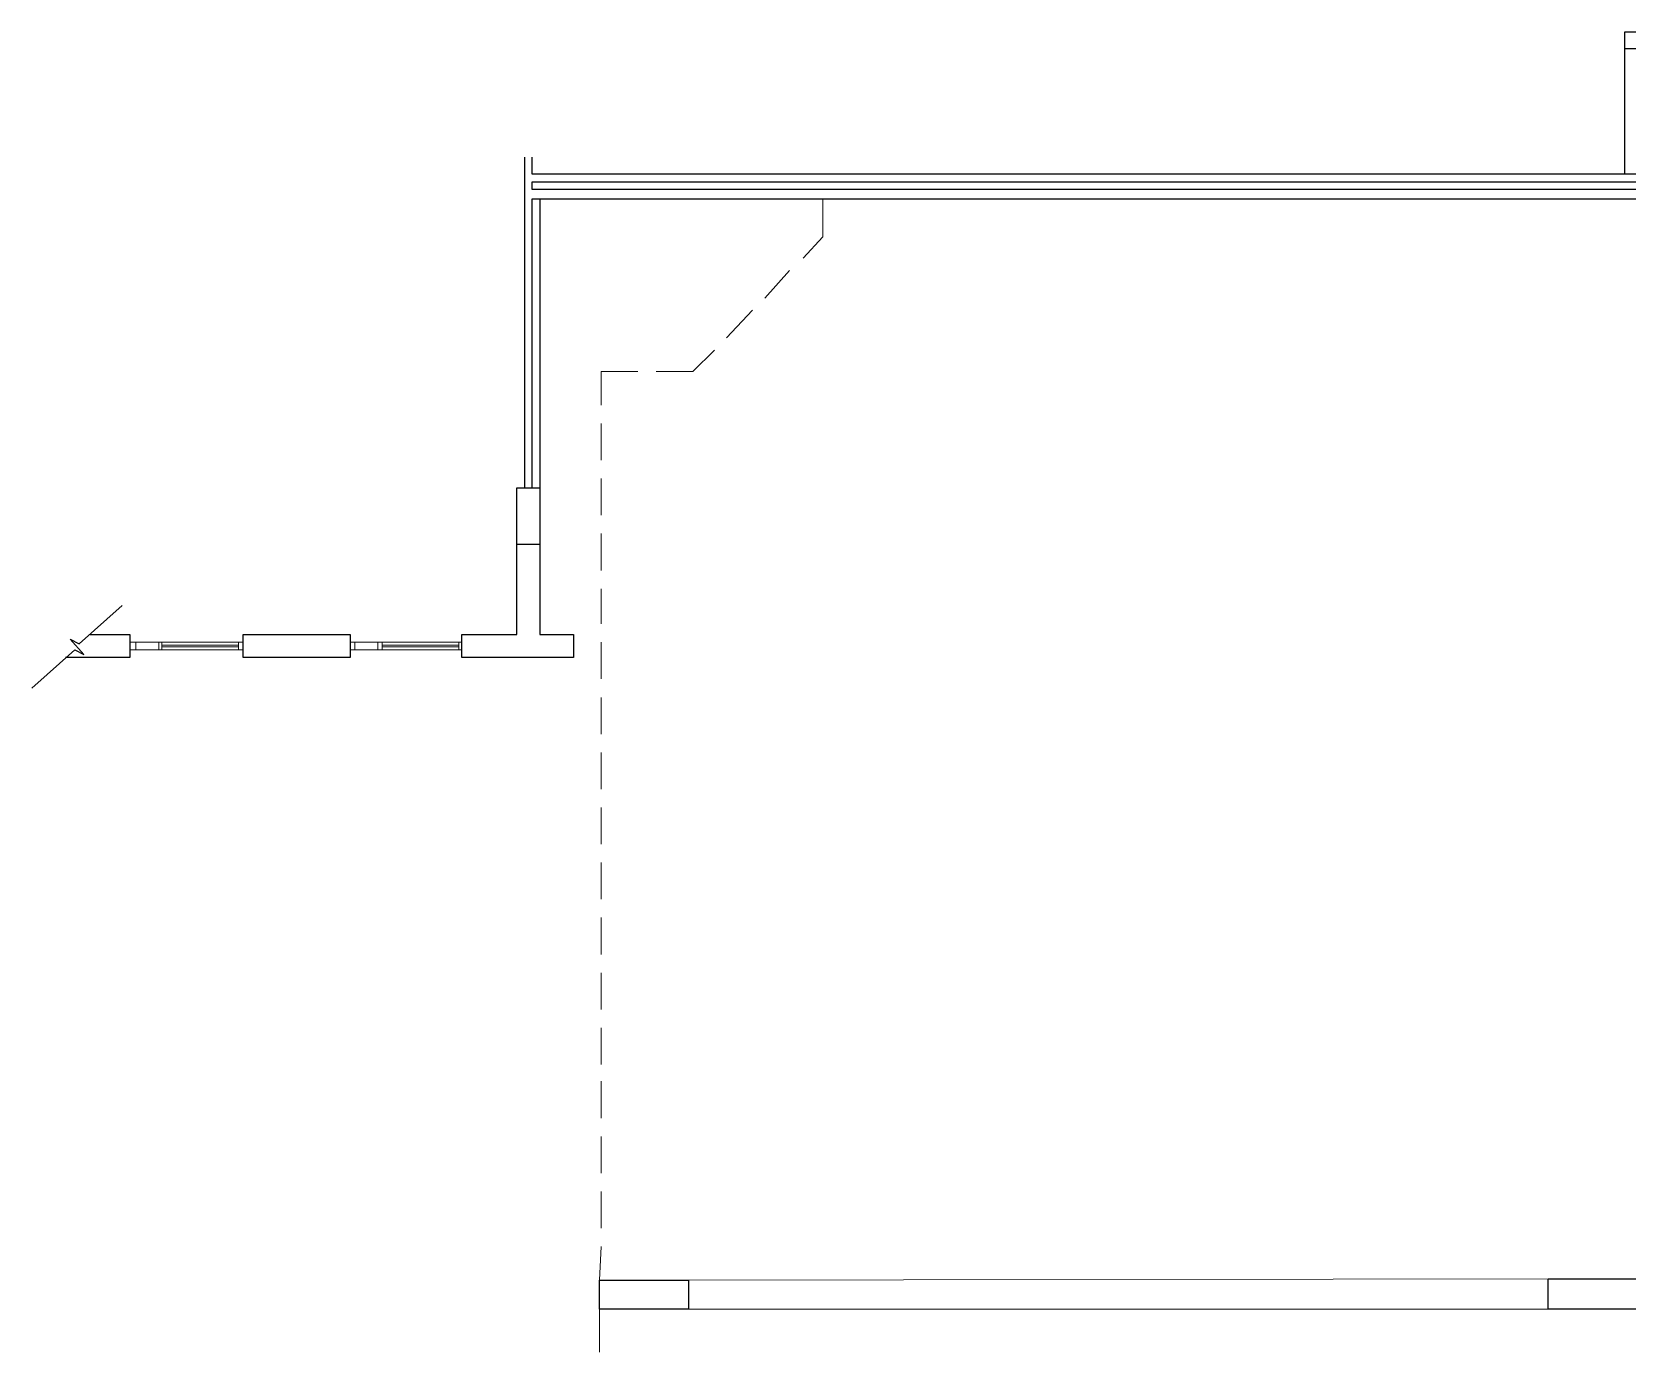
# Model space of a CAD drawing. Header units: millimetres. Extents: x 0 to 90.7, y 0 to 64.4.
# Drawn here: x 29.24 to 51.31, y 46.17 to 64.43 of the extents above; entities that cross this region are included whole.
import ezdxf

# ---------------------------------------------------------------- set-up
doc = ezdxf.new("R2010")
doc.units = ezdxf.units.MM
for name, color, linetype in [('PDF_014404$BL', 7, 'Continuous'), ('PDF_014404$BL-ABOVE', 7, 'Continuous'), ('PDF_014404$WA-COL', 7, 'Continuous'), ('PDF_014404$WA-EXT', 7, 'Continuous'), ('PDF_014404$WN', 7, 'Continuous')]:
    doc.layers.add(name, color=color, linetype=linetype)

msp = doc.modelspace()

# ---------------------------------------------------------------- linework, layer by layer
at = {"layer": 'PDF_014404$BL', "lineweight": 9}
for points in [[(30.594, 55.989), (30.996, 55.989), (30.996, 55.883), (30.594, 55.883)], [(33.642, 55.989), (34.023, 55.989), (34.023, 55.883), (33.642, 55.883)]]:
    msp.add_lwpolyline(points, close=True, dxfattribs=at)
for points in [[(30.678, 55.989), (30.678, 55.883)], [(32.16, 55.989), (30.996, 55.989)], [(30.996, 55.883), (32.16, 55.883)], [(33.705, 55.989), (33.705, 55.883)], [(35.187, 55.989), (34.023, 55.989)], [(34.023, 55.883), (35.187, 55.883)]]:
    msp.add_lwpolyline(points, dxfattribs=at)
at = {"layer": 'PDF_014404$BL-ABOVE', "lineweight": 9}
for points in [[(40.182, 62.127), (40.182, 61.598), (39.907, 61.302)], [(39.378, 60.751), (39.717, 61.132)], [(38.849, 60.201), (39.209, 60.582)], [(38.68, 60.032), (38.383, 59.735), (37.875, 59.735)], [(37.113, 59.27), (37.113, 59.735), (37.621, 59.735)], [(37.113, 58.508), (37.113, 59.016)], [(37.113, 57.746), (37.113, 58.254)], [(37.113, 56.984), (37.113, 57.492)], [(37.113, 56.243), (37.113, 56.73)], [(37.113, 55.481), (37.113, 55.989)], [(37.113, 54.719), (37.113, 55.227)], [(37.113, 53.957), (37.113, 54.465)], [(37.113, 53.195), (37.113, 53.703)], [(37.113, 52.433), (37.113, 52.941)], [(37.113, 51.671), (37.113, 52.179)], [(37.113, 50.909), (37.113, 51.417)], [(37.113, 50.147), (37.113, 50.655)], [(37.113, 49.406), (37.113, 49.914)], [(37.113, 48.644), (37.113, 49.152)], [(37.113, 47.882), (37.113, 48.39)], [(37.092, 47.162), (37.113, 47.628)], [(38.32, 47.162), (50.216, 47.183)], [(37.092, 46.76), (37.092, 46.167)], [(50.216, 46.76), (38.32, 46.76)]]:
    msp.add_lwpolyline(points, dxfattribs=at)
at = {"layer": 'PDF_014404$WA-COL', "lineweight": 25}
for points in [[(35.949, 58.127), (36.266, 58.127), (36.266, 57.344), (35.949, 57.344)], [(38.32, 46.76), (37.092, 46.76), (37.092, 47.162), (38.32, 47.162)], [(51.443, 46.76), (50.216, 46.76), (50.216, 47.183), (51.443, 47.183)], [(51.443, 46.76), (50.216, 46.76), (50.216, 47.183), (51.443, 47.183)], [(51.443, 46.76), (50.216, 46.76), (50.216, 47.183), (51.443, 47.183)]]:
    msp.add_lwpolyline(points, close=True, dxfattribs=at)
at = {"layer": 'PDF_014404$WA-EXT', "lineweight": 25}
for points in [[(51.274, 62.466), (51.274, 64.435), (51.761, 64.435), (51.761, 64.202), (51.274, 64.202)], [(36.055, 62.699), (36.055, 58.127)], [(36.161, 62.127), (51.782, 62.127), (51.782, 62.466), (36.161, 62.466), (36.161, 62.699)], [(51.782, 62.254), (36.161, 62.254), (36.161, 62.36), (51.782, 62.36)], [(36.161, 58.127), (36.161, 62.127), (36.266, 62.127), (36.266, 58.127)], [(36.266, 57.344), (36.266, 56.095), (36.732, 56.095), (36.732, 55.777), (35.187, 55.777), (35.187, 56.095), (35.949, 56.095), (35.949, 57.344)], [(29.239, 55.354), (29.832, 55.883), (29.959, 55.82), (29.768, 56.031), (29.895, 55.968), (30.488, 56.497)], [(30.043, 56.095), (30.594, 56.095), (30.594, 55.777), (29.705, 55.777)]]:
    msp.add_lwpolyline(points, dxfattribs=at)
msp.add_lwpolyline([(32.16, 56.095), (33.642, 56.095), (33.642, 55.777), (32.16, 55.777)], close=True, dxfattribs=at)
at = {"layer": 'PDF_014404$WN', "lineweight": 0}
for points in [[(30.996, 55.989), (30.996, 55.883)], [(31.038, 55.989), (31.038, 55.883)], [(31.038, 55.947), (32.097, 55.947)], [(31.038, 55.925), (32.097, 55.925)], [(32.097, 55.883), (32.097, 55.989)], [(32.16, 55.883), (32.16, 55.989)], [(34.023, 55.989), (34.023, 55.883)], [(34.086, 55.989), (34.086, 55.883)], [(34.086, 55.947), (35.145, 55.947)], [(34.086, 55.925), (35.145, 55.925)], [(35.145, 55.883), (35.145, 55.989)], [(35.187, 55.883), (35.187, 55.989)]]:
    msp.add_lwpolyline(points, dxfattribs=at)

doc.saveas('drawing.dxf')
